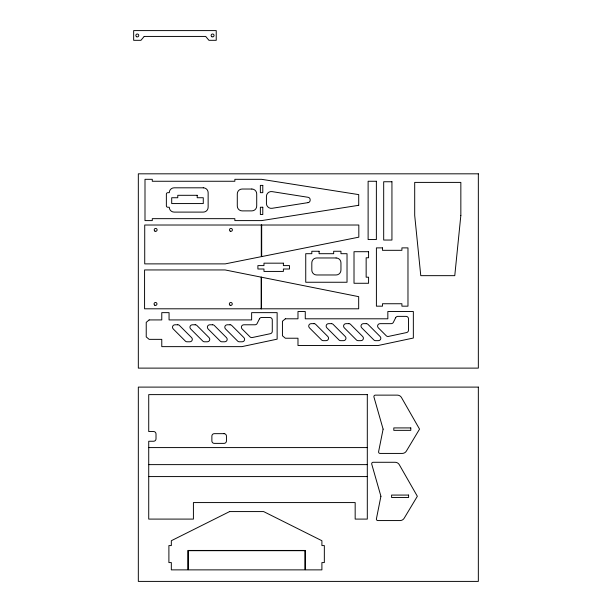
<?xml version="1.0" encoding="UTF-8"?>
<svg xmlns="http://www.w3.org/2000/svg" width="612" height="612" viewBox="0 0 612 612"><rect width="100%" height="100%" fill="white"/><g stroke="black" fill="none" stroke-linecap="round" stroke-linejoin="round"><path stroke-width="0.92" d="M261.538 256.619L358.823 237.165L358.823 225.017L144.723 225.017L144.723 263.879L225.247 263.879L261.293 256.665L261.293 225.017M148.724 447.586L367.307 447.586M148.724 464.623L367.307 464.623M148.724 476.58L367.307 476.58M261.156 277.152L358.678 296.659L358.678 308.8L144.577 308.8L144.577 269.946L225.101 269.946L261.156 277.152L261.156 308.8M261.439 277.213L261.538 308.8M261.684 225.017L261.684 256.589M460.844 215.424L454.77 275.66L420.773 275.66L414.699 215.424L414.699 182.399L460.844 182.399L460.844 215.424M383.112 429.134L378.606 451.679A1.454 1.454 0 0 0 380.037 453.423L402.222 453.423A4.858 4.858 0 0 0 406.391 451.059L419.541 429.134L401.51 397.578A4.858 4.858 0 0 0 397.295 395.13L375.332 395.13A1.454 1.454 0 0 0 373.932 396.989L383.112 429.134M380.916 496.278L376.411 518.823A1.454 1.454 0 0 0 377.834 520.567L400.026 520.567A4.858 4.858 0 0 0 404.188 518.211L417.346 496.278L399.315 464.73A4.858 4.858 0 0 0 395.1 462.282L373.136 462.282A1.454 1.454 0 0 0 371.736 464.133L380.916 496.278M259.465 318.837L257.162 323.442A2.425 2.425 0 0 1 254.99 324.781L243.798 324.781A2.425 2.425 0 0 0 242.077 328.927L250.033 336.883A2.425 2.425 0 0 0 252.251 337.541L270.351 333.693A2.425 2.425 0 0 0 272.279 331.314L272.279 319.923A2.425 2.425 0 0 0 269.846 317.498L261.638 317.498A2.425 2.425 0 0 0 259.465 318.837M395.673 317.712L393.371 322.317A2.425 2.425 0 0 1 391.198 323.656L380.006 323.656A2.425 2.425 0 0 0 378.293 327.803L386.241 335.758A2.425 2.425 0 0 0 388.467 336.416L406.567 332.568A2.425 2.425 0 0 0 408.487 330.189L408.487 318.798A2.425 2.425 0 0 0 406.062 316.373L397.846 316.373A2.425 2.425 0 0 0 395.673 317.712M144.203 36.429L140.944 40.316L133.661 40.316L133.661 30.6L216.235 30.6L216.235 40.316L208.944 40.316L205.686 36.429L144.203 36.429M149.144 319.923L146.23 322.371L146.23 336.906L149.144 339.354L161.775 339.354L161.775 346.637L241.916 346.637L277.137 339.155L277.137 312.64L251.631 312.64L251.631 319.923L169.057 319.923L169.057 312.64L161.775 312.64L161.775 319.923L149.144 319.923M285.353 318.798L282.438 321.246L282.438 335.781L285.353 338.229L297.983 338.229L297.983 345.512L378.132 345.512L413.345 338.031L413.345 311.516L387.84 311.516L387.84 318.798L305.266 318.798L305.266 311.516L297.983 311.516L297.983 318.798L285.353 318.798M229.615 511.578L171.329 540.725L171.329 545.583L168.897 545.583L168.897 562.581L171.329 562.581L171.329 569.871L187.846 569.871L187.846 550.44L305.388 550.44L305.388 569.871L321.904 569.871L321.904 562.581L324.337 562.581L324.337 545.583L321.904 545.583L321.904 540.725L263.619 511.578L229.615 511.578M308.096 202.626L272.042 208.302A4.858 4.858 0 0 1 266.427 203.505L266.427 196.414A4.858 4.858 0 0 1 272.042 191.61L308.096 197.293A2.425 2.425 0 0 1 310.146 199.688L310.146 200.223A2.425 2.425 0 0 1 308.096 202.626M358.716 205.303L261.569 220.603L234.855 220.603L234.855 218.66L152.281 218.66L152.281 220.603L144.998 220.603L144.998 179.316L152.281 179.316L152.281 181.259L234.855 181.259L234.855 179.316L261.569 179.316L358.716 194.616L358.716 205.303M478.339 173.823L138.327 173.823L138.327 368.118L478.339 368.118L478.339 173.823M376.372 181.259L368.118 181.259L368.118 239.552L376.372 239.552L376.372 181.259M391.94 181.749L383.686 181.749L383.686 240.042L391.94 240.042L391.94 181.749M262.785 185.382L260.36 185.382L260.36 192.673L262.785 192.673L262.785 185.382M203.283 187.815L174.137 187.815A4.858 4.858 0 0 0 169.279 192.673L167.826 192.673A1.454 1.454 0 0 0 166.365 194.126L166.365 205.785A1.454 1.454 0 0 0 167.826 207.246L169.279 207.246A4.858 4.858 0 0 0 174.137 212.104L203.283 212.104A4.858 4.858 0 0 0 208.141 207.246L208.141 192.673A4.858 4.858 0 0 0 203.283 187.815M251.853 189.031L242.145 189.031A4.858 4.858 0 0 0 237.288 193.882L237.288 206.03A4.858 4.858 0 0 0 242.145 210.888L251.853 210.888A4.858 4.858 0 0 0 256.711 206.03L256.711 193.882A4.858 4.858 0 0 0 251.853 189.031M197.202 195.305L177.771 195.305L177.771 197.737L171.704 197.737L171.704 203.567L203.276 203.567L203.276 197.737L197.202 197.737L197.202 195.305M262.785 207.246L260.36 207.246L260.36 214.529L262.785 214.529L262.785 207.246M382.477 247.883L376.403 247.883L376.403 306.168L382.477 306.168L382.477 303.743L401.908 303.743L401.908 306.168L407.974 306.168L407.974 247.883L401.908 247.883L401.908 250.316L382.477 250.316L382.477 247.883M319.097 251.264L311.814 251.264L311.814 253.697L305.74 253.697L305.74 282.254L347.027 282.254L347.027 253.697L340.953 253.697L340.953 251.264L333.67 251.264L333.67 253.697L319.097 253.697L319.097 251.264M368.577 251.7L354.011 251.7L354.011 283.272L368.577 283.272L368.577 277.198L366.152 277.198L366.152 257.774L368.577 257.774L368.577 251.7M336.095 257.966L316.672 257.966A4.858 4.858 0 0 0 311.814 262.823L311.814 270.114A4.858 4.858 0 0 0 316.672 274.972L336.095 274.972A4.858 4.858 0 0 0 340.953 270.114L340.953 262.823A4.858 4.858 0 0 0 336.095 257.966M283.394 263.175L263.971 263.175L263.971 265.6L257.897 265.6L257.897 269.005L263.971 269.005L263.971 271.43L283.394 271.43L283.394 269.005L289.468 269.005L289.468 265.6L283.394 265.6L283.394 263.175M313.979 323.656L311.133 323.656A2.425 2.425 0 0 0 309.412 327.803L321.56 339.951A2.425 2.425 0 0 0 323.274 340.662L326.12 340.662A2.425 2.425 0 0 0 327.841 336.516L315.693 324.368A2.425 2.425 0 0 0 313.979 323.656M331.406 323.656L328.56 323.656A2.425 2.425 0 0 0 326.846 327.803L338.987 339.951A2.425 2.425 0 0 0 340.708 340.662L343.554 340.662A2.425 2.425 0 0 0 345.267 336.516L333.127 324.368A2.425 2.425 0 0 0 331.406 323.656M348.84 323.656L345.994 323.656A2.425 2.425 0 0 0 344.273 327.803L356.421 339.951A2.425 2.425 0 0 0 358.135 340.662L360.981 340.662A2.425 2.425 0 0 0 362.702 336.516L350.554 324.368A2.425 2.425 0 0 0 348.84 323.656M366.267 323.656L363.421 323.656A2.425 2.425 0 0 0 361.707 327.803L373.848 339.951A2.425 2.425 0 0 0 375.569 340.662L378.415 340.662A2.425 2.425 0 0 0 380.128 336.516L367.988 324.368A2.425 2.425 0 0 0 366.267 323.656M177.771 324.781L174.925 324.781A2.425 2.425 0 0 0 173.204 328.927L185.344 341.075A2.425 2.425 0 0 0 187.065 341.787L189.911 341.787A2.425 2.425 0 0 0 191.625 337.64L179.484 325.492A2.425 2.425 0 0 0 177.771 324.781M195.197 324.781L192.352 324.781A2.425 2.425 0 0 0 190.638 328.927L202.779 341.075A2.425 2.425 0 0 0 204.492 341.787L207.338 341.787A2.425 2.425 0 0 0 209.059 337.64L196.919 325.492A2.425 2.425 0 0 0 195.197 324.781M212.624 324.781L209.786 324.781A2.425 2.425 0 0 0 208.065 328.927L220.205 341.075A2.425 2.425 0 0 0 221.927 341.787L224.772 341.787A2.425 2.425 0 0 0 226.486 337.64L214.345 325.492A2.425 2.425 0 0 0 212.624 324.781M230.058 324.781L227.213 324.781A2.425 2.425 0 0 0 225.499 328.927L237.64 341.075A2.425 2.425 0 0 0 239.353 341.787L242.199 341.787A2.425 2.425 0 0 0 243.92 337.64L231.772 325.492A2.425 2.425 0 0 0 230.058 324.781M478.339 387.105L138.327 387.105L138.327 581.4L478.339 581.4L478.339 387.105M367.307 394.618L148.724 394.618L148.724 431.529L153.581 431.529A2.425 2.425 0 0 1 156.014 433.954L156.014 438.812A2.425 2.425 0 0 1 153.581 441.244L148.724 441.244L148.724 519.091L193.415 519.091L193.415 502.574L355.167 502.574L355.167 519.091L367.307 519.091L367.307 394.618M410.797 427.918L393.799 427.918L393.799 430.351L410.797 430.351L410.797 427.918M224.015 433.663L214.299 433.663A2.425 2.425 0 0 0 211.874 436.096L211.874 440.954A2.425 2.425 0 0 0 214.299 443.379L224.015 443.379A2.425 2.425 0 0 0 226.448 440.954L226.448 436.096A2.425 2.425 0 0 0 224.015 433.663M408.602 495.07L391.603 495.07L391.603 497.495L408.602 497.495L408.602 495.07M304.906 550.685L188.328 550.685L188.328 569.871L304.906 569.871L304.906 550.685M211.859 36.72A1.454 1.454 0 0 0 214.047 35.458A1.454 1.454 0 0 0 211.859 34.196A1.454 1.454 0 0 0 211.859 36.72M136.575 36.72A1.454 1.454 0 0 0 138.756 35.458A1.454 1.454 0 0 0 136.575 34.196A1.454 1.454 0 0 0 136.575 36.72M154.92 231.137A1.454 1.454 0 0 0 157.108 229.875A1.454 1.454 0 0 0 154.92 228.613A1.454 1.454 0 0 0 154.92 231.137M230.211 231.137A1.454 1.454 0 0 0 232.399 229.875A1.454 1.454 0 0 0 230.211 228.613A1.454 1.454 0 0 0 230.211 231.137M154.782 305.204A1.454 1.454 0 0 0 156.97 303.942A1.454 1.454 0 0 0 154.782 302.68A1.454 1.454 0 0 0 154.782 305.204M230.066 305.204A1.454 1.454 0 0 0 232.254 303.942A1.454 1.454 0 0 0 230.066 302.68A1.454 1.454 0 0 0 230.066 305.204"/></g></svg>
